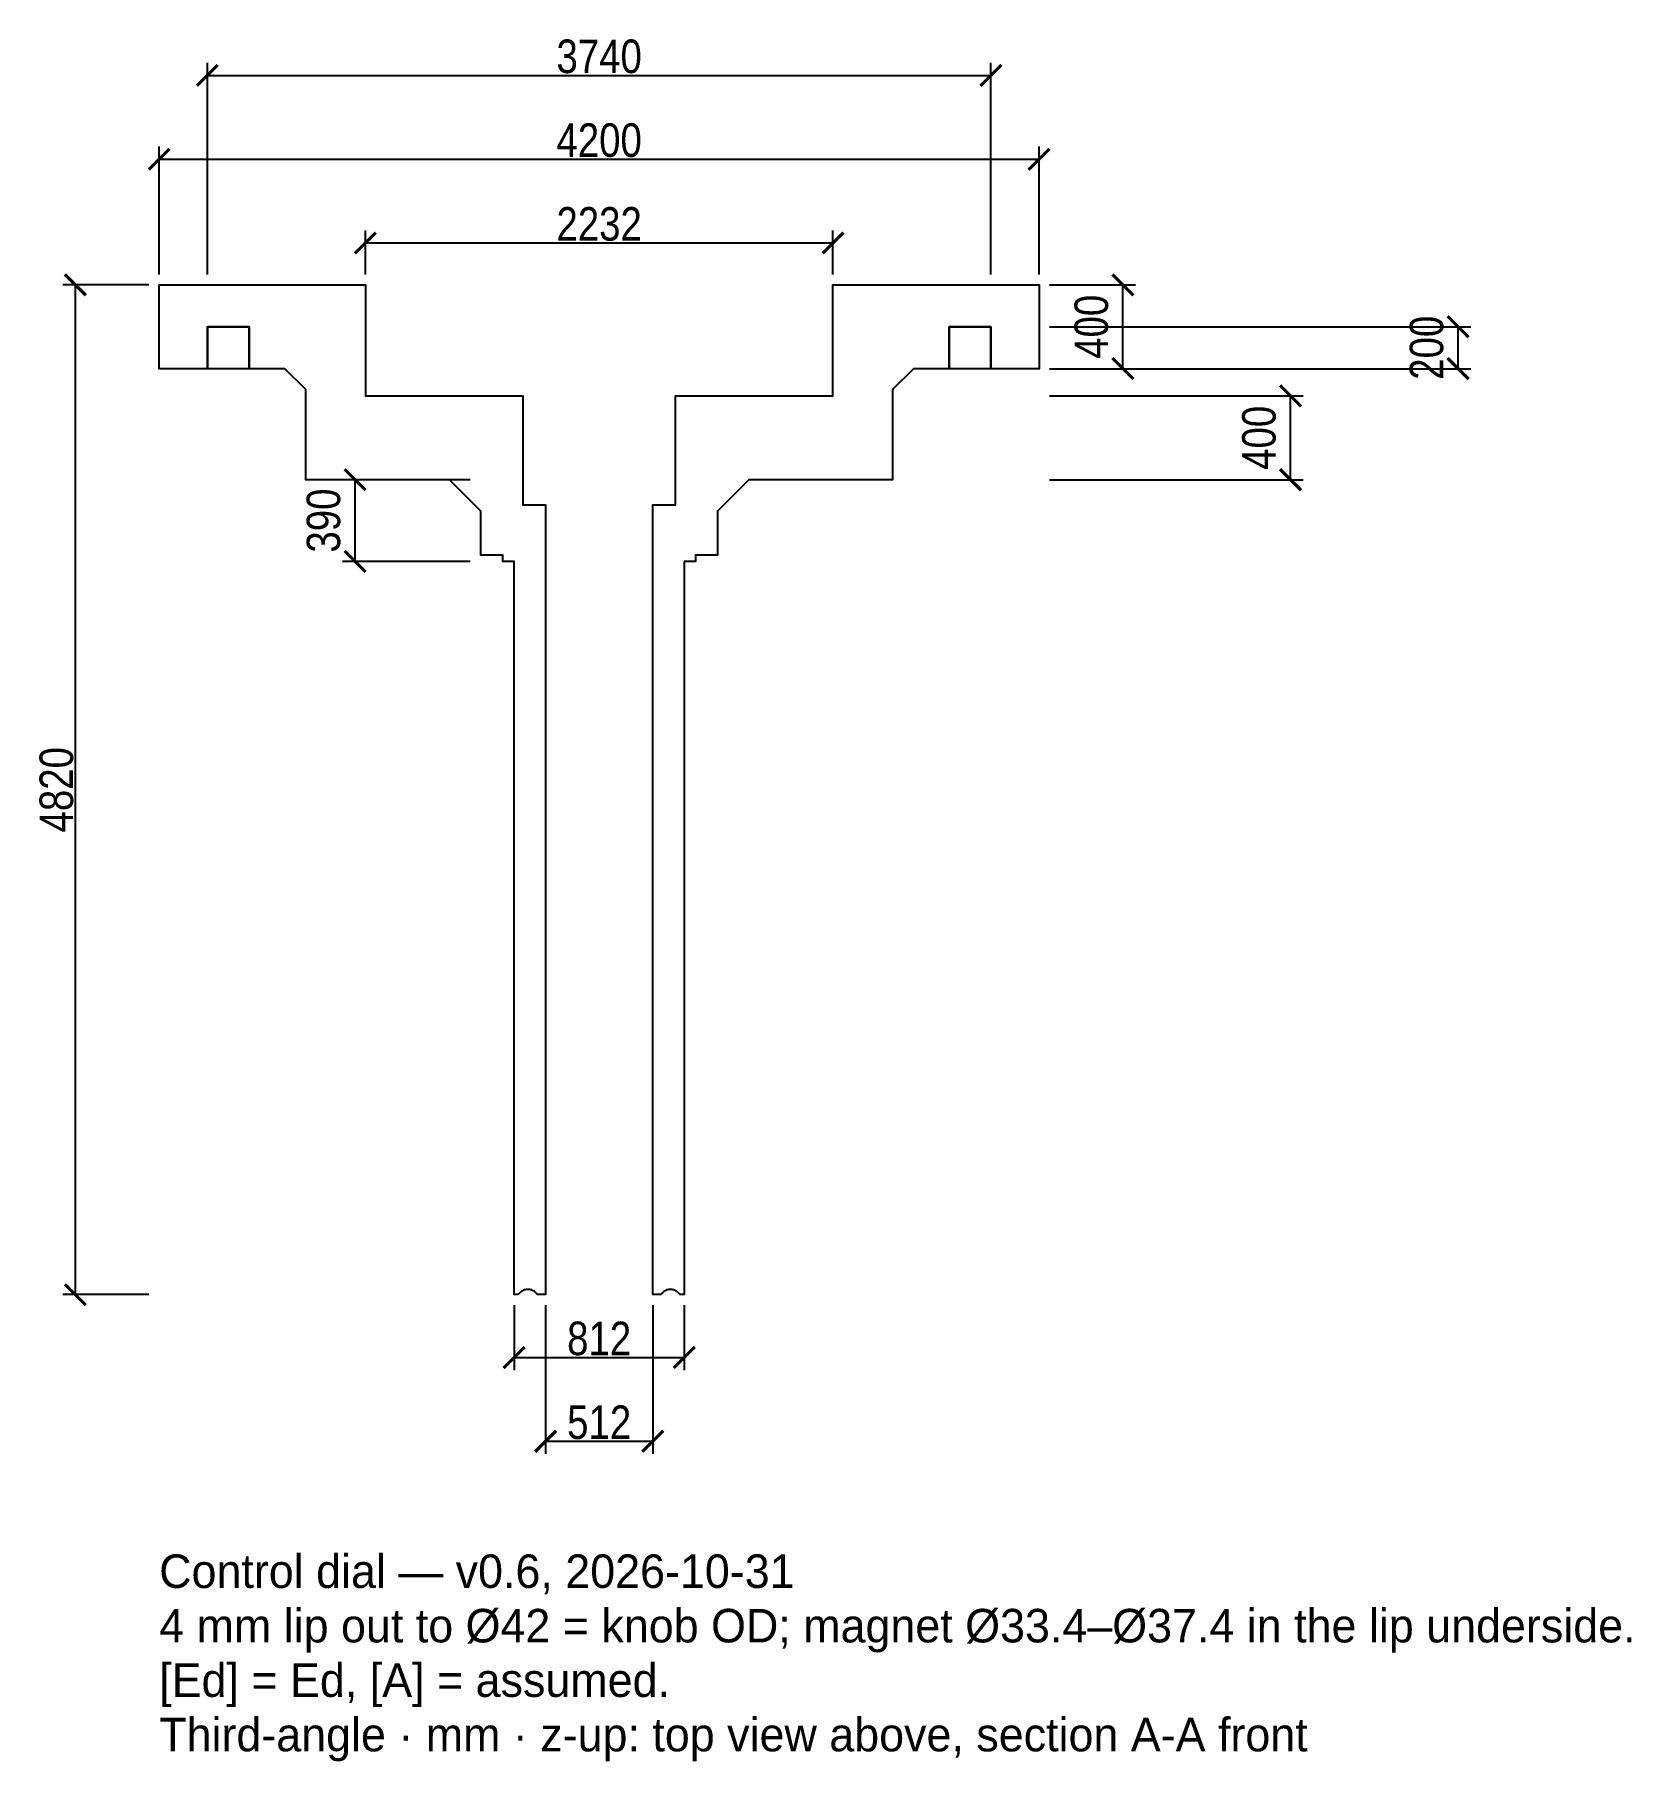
# Model space of a CAD drawing. Header units: millimetres. Extents: x -27 to 185, y -14 to 140.
# Drawn here: x -26.9 to 49.3, y -13.7 to 68.7 of the extents above; entities that cross this region are included whole.
import ezdxf

# ---------------------------------------------------------------- set-up
doc = ezdxf.new("R2010")
doc.units = ezdxf.units.MM
for name, color, linetype in [('DIMS', 3, 'CONTINUOUS'), ('TEXT', 7, 'CONTINUOUS'), ('VISIBLE', 7, 'CONTINUOUS')]:
    doc.layers.add(name, color=color, linetype=linetype)
doc.styles.add('OpenSansCondensed-Light', font='OpenSansCondensed-Light.ttf')
doc.dimstyles.new('EZDXF', dxfattribs={"dimtxt": 0.25, "dimasz": 0.175, "dimexe": 0.375, "dimexo": 0.125, "dimgap": 0.1, "dimtad": 1, "dimlfac": 100, "dimzin": 12, "dimdsep": 46, "dimtxsty": 'OpenSansCondensed-Light', "dimblk": 'ARCHTICK', "dimcen": 2.5, "dimazin": 3, "dimtfac": 0.5, "dimtmove": 2, "dimatfit": 3})

# ---------------------------------------------------------------- blocks, each defined once
blk = doc.blocks.new('_ARCHTICK')
at = {"color": 0, "linetype": 'BYBLOCK', "const_width": 0.15}
blk.add_lwpolyline([(-0.5, -0.5), (0.5, 0.5)], dxfattribs=at)

msp = doc.modelspace()

# ---------------------------------------------------------------- linework, layer by layer
at = {"layer": 'VISIBLE'}
for points in [[(-3.86098, 8.6), (-4.06, 8.6), (-4.06, 43.6), (-4.6, 43.6), (-4.6, 43.9), (-5.65, 43.9), (-5.65, 46), (-7.15, 47.5), (-14, 47.5), (-14, 51.8), (-15, 52.8), (-16.7, 52.8), (-16.7, 54.8), (-18.7, 54.8), (-18.7, 52.8), (-21, 52.8), (-21, 56.8), (-11.16, 56.8), (-11.16, 51.5), (-3.65, 51.5), (-3.65, 46.3), (-2.56, 46.3), (-2.56, 8.6), (-2.93902, 8.6), (-2.96664, 8.63867), (-2.99749, 8.67481), (-3.03134, 8.70816), (-3.06795, 8.73845), (-3.10703, 8.76548), (-3.1483, 8.78903), (-3.19145, 8.80893), (-3.23616, 8.82503), (-3.28209, 8.83721), (-3.3289, 8.84539), (-3.37624, 8.84949), (-3.42376, 8.84949), (-3.4711, 8.84539), (-3.51791, 8.83721), (-3.56384, 8.82503), (-3.60855, 8.80893), (-3.6517, 8.78903), (-3.69297, 8.76548), (-3.73205, 8.73845), (-3.76866, 8.70816), (-3.80251, 8.67481), (-3.83336, 8.63867), (-3.86098, 8.6)], [(4.06, 43.6), (4.06, 8.6), (3.86098, 8.6), (3.83336, 8.63867), (3.80251, 8.67481), (3.76866, 8.70816), (3.73205, 8.73845), (3.69297, 8.76548), (3.6517, 8.78903), (3.60855, 8.80893), (3.56384, 8.82503), (3.51791, 8.83721), (3.4711, 8.84539), (3.42376, 8.84949), (3.37624, 8.84949), (3.3289, 8.84539), (3.28209, 8.83721), (3.23616, 8.82503), (3.19145, 8.80893), (3.1483, 8.78903), (3.10703, 8.76548), (3.06795, 8.73845), (3.03134, 8.70816), (2.99749, 8.67481), (2.96664, 8.63867), (2.93902, 8.6), (2.56, 8.6), (2.56, 46.3), (3.65, 46.3), (3.65, 51.5), (11.16, 51.5), (11.16, 56.8), (21, 56.8), (21, 52.8), (18.7, 52.8), (18.7, 54.8), (16.7, 54.8), (16.7, 52.8), (15, 52.8), (14, 51.8), (14, 47.5), (7.15, 47.5), (5.65, 46), (5.65, 43.9), (4.6, 43.9), (4.6, 43.6), (4.06, 43.6)], [(-16.7, 52.8), (-18.7, 52.8), (-18.7, 54.8), (-16.7, 54.8), (-16.7, 52.8)], [(18.7, 54.8), (18.7, 52.8), (16.7, 52.8), (16.7, 54.8), (18.7, 54.8)]]:
    msp.add_lwpolyline(points, dxfattribs=at)

# ---------------------------------------------------------------- texts
at = {"layer": 'TEXT'}
for s, p in [('Control dial — v0.6, 2026-10-31', (-21, -5.4)), ('4 mm lip out to Ø42 = knob OD; magnet Ø33.4–Ø37.4 in the lip underside.', (-21, -8)), ('[Ed] = Ed, [A] = assumed.', (-21, -10.6)), ('Third-angle · mm · z-up: top view above, section A-A front', (-21, -13.2))]:
    msp.add_text(s, height=1.6, dxfattribs=at).set_placement(p)

# ---------------------------------------------------------------- dimensions: what is measured, and where the dimension line sits
at = {"layer": 'DIMS'}
for base, p1, p2 in [((-18.7, 66.8), (-18.7, 56.8), (18.7, 56.8)), ((-21, 62.8), (-21, 56.8), (21, 56.8)), ((-11.16, 58.8), (-11.16, 56.8), (11.16, 56.8)), ((-4.06, 5.6), (-4.06, 8.6), (4.06, 8.6)), ((-2.56, 1.6), (-2.56, 8.6), (2.56, 8.6))]:
    msp.add_linear_dim(base=base, p1=p1, p2=p2, dimstyle='EZDXF', override={"dimtxt": 1.6, "dimasz": 1, "dimexe": 0.6, "dimexo": 0.5, "dimdec": 2}, dxfattribs=at).render()
for base, p1, p2 in [((-25, 8.6), (-21, 8.6), (-21, 56.8)), ((25, 52.8), (21, 52.8), (21, 56.8)), ((41, 52.8), (21, 52.8), (21, 54.8)), ((33, 47.5), (21, 47.5), (21, 51.5)), ((-11.65, 43.6), (-5.65, 43.6), (-5.65, 47.5))]:
    msp.add_linear_dim(base=base, p1=p1, p2=p2, angle=90, dimstyle='EZDXF', override={"dimtxt": 1.6, "dimasz": 1, "dimexe": 0.6, "dimexo": 0.5, "dimdec": 2}, dxfattribs=at).render()

doc.saveas('drawing.dxf')
